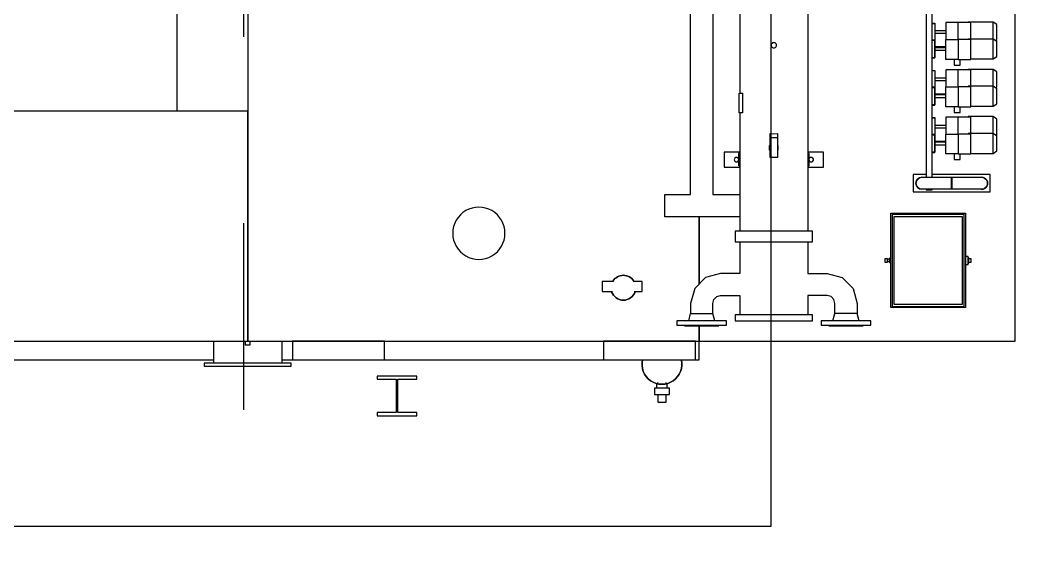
# Model space of a CAD drawing. Header units: millimetres. Extents: x -300 to 383236, y -195106 to -144646.
# Drawn here: x 28095 to 32119, y -166076 to -163885 of the extents above; entities that cross this region are included whole.
import ezdxf

# ---------------------------------------------------------------- set-up
doc = ezdxf.new("R2010")
doc.units = ezdxf.units.MM
doc.header["$LTSCALE"] = 60
doc.linetypes.add('CENTER', pattern=[2, 1.25, -0.25, 0.25, -0.25])
doc.layers.add('1CEN', color=20, linetype='CENTER')
doc.layers.add('BACK', color=8, linetype='Continuous')
doc.layers.add('EQUIPMENT', color=253, linetype='Continuous', lineweight=0)

# ---------------------------------------------------------------- blocks, each defined once
blk = doc.blocks.new('A$Cc6299706')
at = {"layer": 'EQUIPMENT', "lineweight": -3}
for points in [[(-40227, 29929.5), (-40227, 29184), (-50227, 29184), (-50227, 34184), (-40227, 34184), (-40227, 33429.5)], [(-42329.5, 31324.5), (-42329.5, 29929.5), (-40514.5, 29929.5), (-40514.5, 29991.5), (-40514.5, 29929.5), (-39244.5, 29929.5), (-39244.5, 33429.5), (-40514.5, 33429.5), (-40514.5, 33405.7), (-40514.5, 33429.5), (-42329.5, 33429.5), (-42329.5, 32484.5)], [(-40351, 32739.5), (-40351, 30927.5)], [(-40078, 32739.5), (-40078, 30371.5)], [(-40351, 30430), (-40652.5, 30430), (-40652.5, 30519), (-40549, 30519), (-40549, 31662), (-40460.1, 31662), (-40460.1, 30519), (-40351, 30519)], [(-39602.4, 31540.5), (-39602.5, 30588.5)], [(-39578, 30588.5), (-39578, 31540.5)], [(-42614.5, 31484.5), (-42614.5, 30854.5)], [(-39578, 31208.5), (-39568, 31208.5), (-39568, 31207.5), (-39567, 31207.5), (-39567, 31139.5)], [(-39578, 31207.5), (-39568, 31207.5), (-39568, 31140.5)], [(-39473, 31062.5), (-39423, 31062.5), (-39423, 31142.5), (-39473, 31142.5), (-39473, 31210.5), (-39523, 31210.5), (-39523, 31142.5)], [(-39423, 31144.5), (-39423, 31210.5), (-39473, 31210.5)], [(-39333, 31064.5), (-39318, 31074.5), (-39318, 31134.5), (-39333, 31144.5), (-39333, 31212.5), (-39433, 31212.5), (-39433, 31210.5)], [(-39324, 31138.5), (-39318, 31142.5), (-39318, 31202.5), (-39333, 31212.5)], [(-39523, 31177.5), (-39567, 31177.5)], [(-39567, 31167.5), (-39523, 31167.5)], [(-39423, 31064.5), (-39333, 31064.5), (-39333, 31144.5), (-39433, 31144.5), (-39433, 31142.5)], [(-39578, 31068.5), (-39568, 31068.5), (-39568, 31069.5), (-39567, 31069.5), (-39567, 31139.5), (-39568, 31139.5), (-39568, 31140.5), (-39578, 31140.5)], [(-39578, 31139.5), (-39568, 31139.5), (-39568, 31069.5), (-39578, 31069.5)], [(-39523, 31112.5), (-39567, 31112.5)], [(-39523, 31109.5), (-39567, 31109.5)], [(-39318, 31134.5), (-39318, 31137.5), (-39321.8, 31140)], [(-39567, 31099.5), (-39523, 31099.5)], [(-39490, 31062.5), (-39490, 31039.5), (-39466, 31039.5), (-39466, 31062.5)], [(-39578, 31018.5), (-39568, 31018.5), (-39568, 31017.5), (-39567, 31017.5), (-39567, 30949.5)], [(-39578, 31017.5), (-39568, 31017.5), (-39568, 30950.5)], [(-39523, 30987.5), (-39567, 30987.5)], [(-39473, 30872.5), (-39423, 30872.5), (-39423, 30952.5), (-39473, 30952.5), (-39473, 31020.5), (-39523, 31020.5), (-39523, 30952.5)], [(-39423, 30954.5), (-39423, 31020.5), (-39473, 31020.5)], [(-39333, 30874.5), (-39318, 30884.5), (-39318, 30944.5), (-39333, 30954.5), (-39333, 31022.5), (-39433, 31022.5), (-39433, 31020.5)], [(-39324, 30948.5), (-39318, 30952.5), (-39318, 31012.5), (-39333, 31022.5)], [(-39578, 30878.5), (-39568, 30878.5), (-39568, 30879.5), (-39567, 30879.5), (-39567, 30949.5), (-39568, 30949.5), (-39568, 30950.5), (-39578, 30950.5)], [(-39578, 30949.5), (-39568, 30949.5), (-39568, 30879.5), (-39578, 30879.5)], [(-39567, 30977.5), (-39523, 30977.5)], [(-39423, 30874.5), (-39333, 30874.5), (-39333, 30954.5), (-39433, 30954.5), (-39433, 30952.5)], [(-39318, 30944.5), (-39318, 30947.5), (-39321.8, 30950)], [(-39523, 30922.5), (-39567, 30922.5)], [(-39523, 30919.5), (-39567, 30919.5)], [(-39567, 30909.5), (-39523, 30909.5)], [(-39490, 30872.5), (-39490, 30849.5), (-39466, 30849.5), (-39466, 30872.5)], [(-45009.5, 29929.5), (-42329.5, 29929.5), (-42329.5, 30854.5), (-43838.5, 30854.5)], [(-40351, 30847.5), (-40351, 30371.5)], [(-39578, 30828.5), (-39568, 30828.5), (-39568, 30827.5), (-39567, 30827.5), (-39567, 30759.5)], [(-39578, 30827.5), (-39568, 30827.5), (-39568, 30760.5)], [(-39473, 30682.5), (-39423, 30682.5), (-39423, 30762.5), (-39473, 30762.5), (-39473, 30830.5), (-39523, 30830.5), (-39523, 30762.5)], [(-39423, 30764.5), (-39423, 30830.5), (-39473, 30830.5)], [(-39333, 30684.5), (-39318, 30694.5), (-39318, 30754.5), (-39333, 30764.5), (-39333, 30832.5), (-39433, 30832.5), (-39433, 30830.5)], [(-39324, 30758.5), (-39318, 30762.5), (-39318, 30822.5), (-39333, 30832.5)], [(-39523, 30797.5), (-39567, 30797.5)], [(-39567, 30787.5), (-39523, 30787.5)], [(-40199.5, 30747.5), (-40199.5, 30667.5), (-40229.5, 30667.5), (-40229.5, 30747.5)], [(-39578, 30688.5), (-39568, 30688.5), (-39568, 30689.5), (-39567, 30689.5), (-39567, 30759.5), (-39568, 30759.5), (-39568, 30760.5), (-39578, 30760.5)], [(-39578, 30759.5), (-39568, 30759.5), (-39568, 30689.5), (-39578, 30689.5)], [(-39423, 30684.5), (-39333, 30684.5), (-39333, 30764.5), (-39433, 30764.5), (-39433, 30762.5)], [(-39318, 30754.5), (-39318, 30757.5), (-39321.8, 30760)], [(-40229.5, 30698.5), (-40231.5, 30698.3), (-40231.5, 30716.7), (-40229.5, 30716.5)], [(-40199.5, 30698.5), (-40197.5, 30698.3), (-40197.5, 30716.7), (-40199.5, 30716.5)], [(-39523, 30732.5), (-39567, 30732.5)], [(-39523, 30729.5), (-39567, 30729.5)], [(-39567, 30719.5), (-39523, 30719.5)], [(-40352.7, 30689.5), (-40414.5, 30689.5), (-40414.5, 30629.5), (-40351, 30629.5)], [(-40351, 30634.5), (-40355.5, 30634.5), (-40355.5, 30684.5), (-40351, 30692.5)], [(-40078, 30692.5), (-40073.6, 30684.5), (-40073.6, 30634.5), (-40078, 30634.5)], [(-40078, 30629.5), (-40014.5, 30629.5), (-40014.5, 30689.5), (-40076.3, 30689.5)], [(-39490, 30682.5), (-39490, 30659.5), (-39466, 30659.5), (-39466, 30682.5)], [(-40354.5, 30634.5), (-40354.5, 30633.5), (-40351, 30633.5)], [(-40078, 30633.5), (-40074.5, 30633.5), (-40074.5, 30634.5)], [(-39602.5, 30599.5), (-39654.5, 30599.5), (-39654.5, 30529.5), (-39344.5, 30529.5), (-39344.5, 30599.5), (-39578, 30599.5)], [(-39602.5, 30540.5), (-39602.5, 30537.5), (-39578, 30537.5), (-39578, 30540.5)], [(-40514.5, 30414.5), (-40514.5, 30160), (-40514.5, 30430), (-40514.5, 30160)], [(-40351, 30329.5), (-40351, 30202), (-40428.5, 30202), (-40488.8, 30185.8), (-40532.8, 30141.7), (-40549, 30081.5), (-40549, 30041.5), (-40460.1, 30041.5), (-40460.1, 30081.5), (-40455.9, 30097.3), (-40444.3, 30108.8), (-40428.5, 30113.1), (-40351, 30113.1), (-40351, 30035.5)], [(-40078, 30329.5), (-40078, 30202), (-40000.5, 30202), (-39940.3, 30185.8), (-39896.2, 30141.7), (-39880.1, 30081.5), (-39880.1, 30041.5), (-39969, 30041.5), (-39969, 30081.5), (-39973.2, 30097.3), (-39984.8, 30108.8), (-40000.5, 30113.1), (-40078, 30113.1), (-40078, 30035.5)], [(-39750, 30259.6), (-39758.1, 30259.6), (-39758.1, 30249.5), (-39750, 30249.5)], [(-39744.5, 30263.3), (-39749.9, 30263.3), (-39749.9, 30245.7), (-39744.5, 30245.7)], [(-39444.5, 30238.3), (-39433.4, 30238.3), (-39433.4, 30270.7), (-39444.5, 30270.7)], [(-39433.4, 30243.7), (-39430.6, 30243.7), (-39430.6, 30265.3), (-39433.4, 30265.3)], [(-39430.6, 30247.8), (-39421, 30247.8), (-39421, 30261.3), (-39430.6, 30261.3)], [(-40859.2, 30169.5), (-40904.5, 30169.5), (-40904.5, 30129.5), (-40863.3, 30129.5)], [(-40775.7, 30129.5), (-40744.5, 30129.5), (-40744.5, 30169.5), (-40779.9, 30169.5)], [(-40557, 30011.5), (-40549, 30041.5)], [(-40452, 30011.5), (-40460.1, 30041.5)], [(-39977, 30011.5), (-39969, 30041.5)], [(-39872, 30011.5), (-39880.1, 30041.5)], [(-40573.5, 29994.5), (-40573.5, 29991.5), (-40435.5, 29991.5), (-40435.5, 29994.5)], [(-39993.5, 29994.5), (-39993.5, 29991.5), (-39855.5, 29991.5), (-39855.5, 29994.5)], [(-42467, 29929.5), (-42467, 29841.5)], [(-42339.5, 29929.5), (-42339.5, 29914.5), (-42319.5, 29914.5), (-42319.5, 29929.5)], [(-42192, 29929.5), (-42192, 29841.5)], [(-40529.5, 29854.5), (-40514.5, 29854.5), (-40514.5, 29929.5)], [(-44149.5, 29854.5), (-42467, 29854.5)], [(-42192, 29854.5), (-42149.5, 29854.5)], [(-41779.5, 29854.5), (-40899.5, 29854.5)], [(-40684.5, 29741), (-40684.5, 29758), (-40668.1, 29758)], [(-40681.5, 29758), (-40681.5, 29763.5)], [(-40660.9, 29758), (-40644.5, 29758), (-40644.5, 29741)], [(-40647.5, 29758), (-40647.5, 29763.5)], [(-40681.5, 29715), (-40681.5, 29685), (-40647.5, 29685), (-40647.5, 29715)]]:
    blk.add_lwpolyline(points, dxfattribs=at)
for points in [[(-40222, 31127, 1.000104), (-40207, 31112, 1.000104)], [(-40370.9, 30665.9, 0.99993), (-40358.2, 30653.1, 1.000587)], [(-40070.9, 30665.9, 0.99993), (-40058.2, 30653.1, 1.000587)], [(-39619.5, 30588.7, 0.999829), (-39619.5, 30540.4, -0.999829)], [(-39379.5, 30540.4, 1.000194), (-39379.5, 30588.7, -1.000194)], [(-41453, 30454.4, 1.000014), (-41348, 30272.6, 1.000014)], [(-40777.2, 30171.2, 0.551559), (-40861.8, 30171.2, -0.551559)], [(-40866.8, 30128.3, 0.714557), (-40772.2, 30128.3, -0.714557)], [(-40742.2, 29855.8, 1.278453), (-40586.9, 29855.8, -1.278453)]]:
    blk.add_lwpolyline(points, format="xyb", close=True, dxfattribs=at)
for points in [[(-39523, 31062.5), (-39523, 31142.5), (-39473, 31142.5), (-39473, 31062.5)], [(-39523, 30872.5), (-39523, 30952.5), (-39473, 30952.5), (-39473, 30872.5)], [(-40340.3, 30927.5), (-40340.3, 30847.5), (-40354.5, 30847.5), (-40354.5, 30927.5)], [(-40199.5, 30764.7), (-40199.5, 30747.5), (-40229.5, 30747.5), (-40229.5, 30764.7), (-40214.5, 30762.9)], [(-39523, 30682.5), (-39523, 30762.5), (-39473, 30762.5), (-39473, 30682.5)], [(-39499.5, 30588.5), (-39498.5, 30588.5), (-39498.5, 30540.5), (-39499.5, 30540.5), (-39500.5, 30540.5), (-39500.5, 30588.5)], [(-39444.5, 30064.5), (-39744.5, 30064.5), (-39744.5, 30444.5), (-39444.5, 30444.5)], [(-39731.5, 30069.5), (-39457.5, 30069.5), (-39449.5, 30069.5), (-39449.5, 30439.5), (-39457.5, 30439.5), (-39731.5, 30439.5), (-39739.5, 30439.5), (-39739.5, 30069.5)], [(-39731.5, 30431.5), (-39457.5, 30431.5), (-39457.5, 30077.5), (-39731.5, 30077.5)], [(-40369.5, 30341.5), (-40369.5, 30329.5), (-40059.5, 30329.5), (-40059.5, 30341.5), (-40059.5, 30359.5), (-40059.5, 30371.5), (-40369.5, 30371.5), (-40369.5, 30359.5)], [(-39768, 30247.8), (-39758.4, 30247.8), (-39758.4, 30261.3), (-39768, 30261.3)], [(-40369.5, 30023.5), (-40369.5, 30011.5), (-40059.5, 30011.5), (-40059.5, 30023.5), (-40059.5, 30035.5), (-40369.5, 30035.5)], [(-40604.5, 30011.5), (-40604.5, 29994.5), (-40404.5, 29994.5), (-40404.5, 30011.5)], [(-40024.5, 30011.5), (-40024.5, 29994.5), (-39824.5, 29994.5), (-39824.5, 30011.5)], [(-42149.5, 29854.5), (-41779.5, 29854.5), (-41779.5, 29929.5), (-42149.5, 29929.5)], [(-40899.5, 29854.5), (-40529.5, 29854.5), (-40529.5, 29929.5), (-40899.5, 29929.5)], [(-42154.5, 29829.5), (-42154.5, 29841.5), (-42504.5, 29841.5), (-42504.5, 29829.5)], [(-41725.5, 29776.5), (-41649.5, 29776.5), (-41649.5, 29789.5), (-41809.5, 29789.5), (-41809.5, 29776.5), (-41733.5, 29776.5), (-41733.5, 29642.5), (-41809.5, 29642.5), (-41809.5, 29629.5), (-41649.5, 29629.5), (-41649.5, 29642.5), (-41725.5, 29642.5)], [(-40694.5, 29741), (-40694.5, 29715), (-40634.5, 29715), (-40634.5, 29741)]]:
    blk.add_lwpolyline(points, close=True, dxfattribs=at)
for points in [[(-39619.2, 30540.5), (-39619.5, 30540.4, -0.999829), (-39619.5, 30588.7), (-39619.2, 30588.5)], [(-39500.5, 30540.5), (-39619.5, 30540.5, -0.999829), (-39619.5, 30588.5), (-39500.5, 30588.5)], [(-39498.5, 30588.5), (-39395.7, 30588.5), (-39379.5, 30588.7, -1.000194), (-39379.5, 30540.4), (-39395.7, 30540.5), (-39498.5, 30540.5)]]:
    blk.add_lwpolyline(points, format="xyb", dxfattribs=at)
for centre, radius, start, end in [((-40214.5, 31119.5), 10.6, 134.994, 315.006), ((-40214.5, 31119.5), 10.6, 134.994, 315.006), ((-40214.5, 31119.5), 10.6, 134.994, 315.006), ((-40214.5, 31119.5), 10.6, 134.994, 315.006), ((-40214.5, 31119.5), 10.6, 314.994, 135.006), ((-40214.5, 31119.5), 10.6, 314.994, 135.006), ((-40214.5, 31119.5), 10.6, 314.994, 135.006), ((-40214.5, 31119.5), 10.6, 314.994, 135.006), ((-40364.5, 30659.5), 9, 135.004, 314.996), ((-40364.5, 30659.5), 9, 135.004, 314.996), ((-40364.5, 30659.5), 9, 135.004, 314.996), ((-40364.5, 30659.5), 9, 135.004, 314.996), ((-40364.5, 30659.5), 9, 314.9664, 135.0336), ((-40364.5, 30659.5), 9, 314.9664, 135.0336), ((-40364.5, 30659.5), 9, 314.9664, 135.0336), ((-40364.5, 30659.5), 9, 314.9664, 135.0336), ((-40064.5, 30659.5), 9, 135.004, 314.996), ((-40064.5, 30659.5), 9, 135.004, 314.996), ((-40064.5, 30659.5), 9, 135.004, 314.996), ((-40064.5, 30659.5), 9, 135.004, 314.996), ((-40064.5, 30659.5), 9, 314.9664, 135.0336), ((-40064.5, 30659.5), 9, 314.9664, 135.0336), ((-40064.5, 30659.5), 9, 314.9664, 135.0336), ((-40064.5, 30659.5), 9, 314.9664, 135.0336), ((-39619.5, 30564.5), 24.1, 90.0098, 269.9902), ((-39379.5, 30564.5), 24.1, 269.9889, 90.0111), ((-39379.5, 30564.5), 24.1, 269.9889, 90.0111), ((-41400.5, 30363.5), 105, 300.0002, 120.0018), ((-41400.5, 30363.5), 105, 300.0002, 120.0018), ((-41400.5, 30363.5), 105, 300.0002, 120.0018), ((-41400.5, 30363.5), 105, 300.0002, 120.0018), ((-41400.5, 30363.5), 105, 120.0002, 300.0018), ((-41400.5, 30363.5), 105, 120.0002, 300.0018), ((-41400.5, 30363.5), 105, 120.0002, 300.0018), ((-41400.5, 30363.5), 105, 120.0002, 300.0018), ((-40819.5, 30144.5), 50, 32.2413, 147.7587), ((-40819.5, 30144.5), 50, 32.2413, 147.7587), ((-40819.5, 30144.5), 50, 32.2413, 147.7587), ((-40819.5, 30144.5), 50, 198.9041, 341.0959), ((-40819.5, 30144.5), 50, 198.9041, 341.0959), ((-40819.5, 30144.5), 50, 198.9041, 341.0959), ((-40664.5, 29836.5), 80, 166.0647, 13.9353), ((-40664.5, 29836.5), 80, 166.0647, 13.9353), ((-40664.5, 29836.5), 80, 166.0647, 13.9353)]:
    blk.add_arc(centre, radius, start, end, dxfattribs=at)
blk = doc.blocks.new('A$C44261593')
h = blk.add_hatch()
h.set_pattern_fill('ANSI31', color=253, scale=100)
h.set_pattern_definition([(45, (0, -50460), (-224.5064, 224.5064), [])])
edge = h.paths.add_edge_path()
edge.add_line((-58347, -14256), (-58347, -14056))
edge.add_line((-58347, -14056), (-57547, -14056))
edge.add_line((-57547, -14056), (-57547, -15056))
edge.add_line((-57547, -15056), (-60547, -15056))
edge.add_line((-60547, -15056), (-60547, -31056))
edge.add_line((-60547, -31056), (-57647, -31056))
edge.add_line((-57647, -31056), (-57647, -32268))
edge.add_line((-57647, -32268), (-43347, -32268))
edge.add_line((-43347, -32268), (-43347, -29256))
edge.add_line((-43347, -29256), (-34347, -29256))
edge.add_line((-34347, -29256), (-34347, -14206))
edge.add_line((-34347, -14206), (-33547, -14206))
edge.add_line((-33547, -14206), (-33547, -29256))
edge.add_line((-33547, -29256), (-30497, -29256))
edge.add_line((-30497, -29256), (-30497, -30056))
edge.add_line((-30497, -30056), (-30547, -30056))
edge.add_line((-30547, -30056), (-30547, -34906))
edge.add_line((-30547, -34906), (-30569.2, -34906))
edge.add_arc((-31589.7, -35133.7), 1045.6, 12.5777, 76.5787)
edge.add_line((-31347, -34116.7), (-31347, -30056))
edge.add_line((-31347, -30056), (-42547, -30056))
edge.add_line((-42547, -30056), (-42547, -34906))
edge.add_line((-42547, -34906), (-43347, -34906))
edge.add_line((-43347, -34906), (-43347, -33068))
edge.add_line((-43347, -33068), (-57647, -33068))
edge.add_line((-57647, -33068), (-57647, -34906))
edge.add_line((-57647, -34906), (-58447, -34906))
edge.add_line((-58447, -34906), (-58447, -31856))
edge.add_line((-58447, -31856), (-66197, -31856))
edge.add_line((-66197, -31856), (-66197, -31056))
edge.add_line((-66197, -31056), (-61347, -31056))
edge.add_line((-61347, -31056), (-61347, -14256))
edge.add_line((-61347, -14256), (-58347, -14256))

msp = doc.modelspace()

# ---------------------------------------------------------------- linework, layer by layer
msp.add_lwpolyline([(21113, -160922.1), (31113, -160922.1), (31113, -165922.1), (21113, -165922.1)], close=True)
at = {"layer": '1CEN', "color": 1, "ltscale": 50}
msp.add_line((28993, -154202.1), (28993, -183702.1), dxfattribs=at)
at = {"layer": 'BACK'}
msp.add_lwpolyline([(21113, -160922.1), (31113, -160922.1), (31113, -165922.1), (21113, -165922.1)], close=True, dxfattribs=at)

# ---------------------------------------------------------------- block references
for name, p in [('A$C44261593', (71340, -144646.1)), ('A$Cc6299706', (71340, -195106.1))]:
    msp.add_blockref(name, p)

doc.saveas('drawing.dxf')
